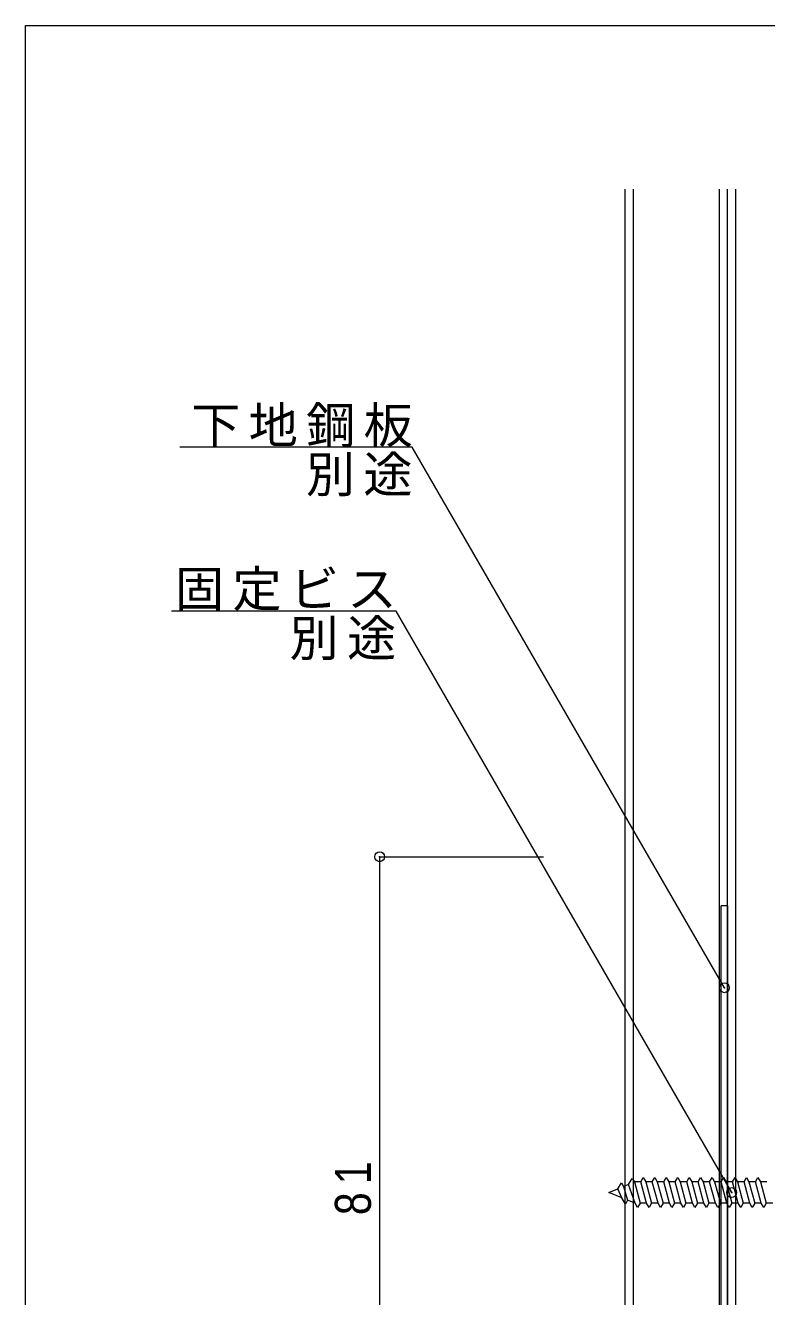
# Model space of a CAD drawing. Units: millimetres at full size, sheet at 1:2; details may follow other scales. Extents: x -282 to 282, y -195 to 195.
# Drawn here: x -282 to -191.5, y 39.8 to 195 of the extents above; entities that cross this region are included whole.
import ezdxf

# ---------------------------------------------------------------- set-up
doc = ezdxf.new("R2010")
doc.units = ezdxf.units.MM
doc.header["$LTSCALE"] = 2
doc.header["$PDMODE"] = 32
doc.header["$PDSIZE"] = 1.2
for name, color, linetype, lineweight in [('4-1_躯体', 3, 'Continuous', 9), ('4-3_寸法', 4, 'Continuous', 9), ('4-4_引出線字', 4, 'Continuous', 9), ('4-9_他製品', 7, 'Continuous', 9), ('4-B', 7, 'Continuous', 9), ('F-0_図面枠', 5, 'Continuous', 9)]:
    doc.layers.add(name, color=color, linetype=linetype, lineweight=lineweight)
doc.layers.add('4-5_文字', color=7, linetype='Continuous')
doc.styles.add('HGｺﾞｼｯｸM', font='')
doc.styles.get('HGｺﾞｼｯｸM').set_extended_font_data('HGｺﾞｼｯｸM')

msp = doc.modelspace()

# ---------------------------------------------------------------- linework, layer by layer
at = {"layer": '4-1_躯体'}
for p, q in [((-208.75, -150), (-208.75, 175)), ((-207.75, -150), (-207.75, 175)), ((-197.25, -150), (-197.25, 175)), ((-196.25, -150), (-196.25, 175)), ((-195.25, -150), (-195.25, 175))]:
    msp.add_line(p, q, dxfattribs=at)
at = {"layer": '4-3_寸法'}
for q in [(-238.75, 12.5), (-218.75, 93.5)]:
    msp.add_line((-238.75, 93.5), q, dxfattribs=at)
msp.add_point((-238.75, 93.5), dxfattribs=at)
at = {"layer": '4-4_引出線字'}
for p, q in [((-234.755, 143.5), (-263.139, 143.5)), ((-196.65, 77.5), (-234.755, 143.5)), ((-236.742, 123.5), (-264.169, 123.5)), ((-195.75, 52.5), (-236.742, 123.5))]:
    msp.add_line(p, q, dxfattribs=at)
for p in [(-196.65, 77.5), (-195.75, 52.5)]:
    msp.add_point(p, dxfattribs=at)
at = {"layer": '4-9_他製品'}
for p, q in [((-196.25, 87.5), (-197.05, 87.5)), ((-197.05, -62.5), (-197.05, 87.5)), ((-196.25, 87.5), (-196.25, -62.5))]:
    msp.add_line(p, q, dxfattribs=at)
at = {"layer": '4-B'}
for p, q in [((-206.849, 53.8), (-206.546, 54.325)), ((-206.546, 54.325), (-206.243, 53.8)), ((-205.449, 53.8), (-205.146, 54.325)), ((-205.146, 54.325), (-204.843, 53.8)), ((-204.049, 53.8), (-203.746, 54.325)), ((-203.746, 54.325), (-203.443, 53.8)), ((-202.649, 53.8), (-202.346, 54.325)), ((-202.346, 54.325), (-202.043, 53.8)), ((-201.249, 53.8), (-200.946, 54.325)), ((-200.946, 54.325), (-200.643, 53.8)), ((-199.849, 53.8), (-199.546, 54.325)), ((-199.546, 54.325), (-199.243, 53.8)), ((-198.449, 53.8), (-198.146, 54.325)), ((-198.146, 54.325), (-197.843, 53.8)), ((-197.049, 53.8), (-196.746, 54.325)), ((-196.746, 54.325), (-196.443, 53.8)), ((-195.649, 53.8), (-195.346, 54.325)), ((-195.346, 54.325), (-195.043, 53.8)), ((-194.249, 53.8), (-193.946, 54.325)), ((-193.946, 54.325), (-193.643, 53.8)), ((-192.849, 53.8), (-192.546, 54.325)), ((-192.546, 54.325), (-192.243, 53.8)), ((-210.75, 52.5), (-209.657, 52.953)), ((-209.657, 52.953), (-209.226, 53.7)), ((-209.157, 51.84), (-209.657, 52.953)), ((-209.226, 53.7), (-208.961, 53.241)), ((-208.36, 53.49), (-208.961, 53.241)), ((-208.961, 53.241), (-208.461, 51.552)), ((-208.36, 53.49), (-207.929, 54.237)), ((-207.549, 51.2), (-208.36, 53.49)), ((-207.929, 54.237), (-207.643, 53.8)), ((-206.849, 53.8), (-207.643, 53.8)), ((-207.643, 53.8), (-206.943, 51.2)), ((-206.149, 51.2), (-206.849, 53.8)), ((-205.449, 53.8), (-206.243, 53.8)), ((-206.243, 53.8), (-205.543, 51.2)), ((-204.749, 51.2), (-205.449, 53.8)), ((-204.049, 53.8), (-204.843, 53.8)), ((-204.843, 53.8), (-204.143, 51.2)), ((-203.349, 51.2), (-204.049, 53.8)), ((-202.649, 53.8), (-203.443, 53.8)), ((-203.443, 53.8), (-202.743, 51.2)), ((-201.949, 51.2), (-202.649, 53.8)), ((-201.249, 53.8), (-202.043, 53.8)), ((-202.043, 53.8), (-201.343, 51.2)), ((-200.549, 51.2), (-201.249, 53.8)), ((-200.643, 53.8), (-199.943, 51.2)), ((-199.849, 53.8), (-200.643, 53.8)), ((-199.149, 51.2), (-199.849, 53.8)), ((-198.449, 53.8), (-199.243, 53.8)), ((-199.243, 53.8), (-198.543, 51.2)), ((-197.749, 51.2), (-198.449, 53.8)), ((-197.843, 53.8), (-197.143, 51.2)), ((-197.049, 53.8), (-197.843, 53.8)), ((-196.349, 51.2), (-197.049, 53.8)), ((-196.443, 53.8), (-195.743, 51.2)), ((-195.649, 53.8), (-196.443, 53.8)), ((-194.949, 51.2), (-195.649, 53.8)), ((-195.043, 53.8), (-194.343, 51.2)), ((-194.249, 53.8), (-195.043, 53.8)), ((-193.549, 51.2), (-194.249, 53.8)), ((-193.643, 53.8), (-192.943, 51.2)), ((-192.849, 53.8), (-193.643, 53.8)), ((-192.149, 51.2), (-192.849, 53.8)), ((-192.243, 53.8), (-191.543, 51.2)), ((-191.449, 53.8), (-192.243, 53.8)), ((-209.157, 51.84), (-210.75, 52.5)), ((-208.726, 51.093), (-209.157, 51.84)), ((-208.461, 51.552), (-208.726, 51.093)), ((-207.549, 51.2), (-208.461, 51.552)), ((-207.246, 50.675), (-207.549, 51.2)), ((-206.943, 51.2), (-207.246, 50.675)), ((-206.149, 51.2), (-206.943, 51.2)), ((-205.846, 50.675), (-206.149, 51.2)), ((-205.543, 51.2), (-205.846, 50.675)), ((-204.749, 51.2), (-205.543, 51.2)), ((-204.446, 50.675), (-204.749, 51.2)), ((-204.143, 51.2), (-204.446, 50.675)), ((-203.349, 51.2), (-204.143, 51.2)), ((-203.046, 50.675), (-203.349, 51.2)), ((-202.743, 51.2), (-203.046, 50.675)), ((-201.949, 51.2), (-202.743, 51.2)), ((-201.646, 50.675), (-201.949, 51.2)), ((-201.343, 51.2), (-201.646, 50.675)), ((-200.549, 51.2), (-201.343, 51.2)), ((-200.246, 50.675), (-200.549, 51.2)), ((-199.943, 51.2), (-200.246, 50.675)), ((-199.149, 51.2), (-199.943, 51.2)), ((-198.846, 50.675), (-199.149, 51.2)), ((-198.543, 51.2), (-198.846, 50.675)), ((-197.749, 51.2), (-198.543, 51.2)), ((-197.446, 50.675), (-197.749, 51.2)), ((-197.143, 51.2), (-197.446, 50.675)), ((-196.349, 51.2), (-197.143, 51.2)), ((-196.046, 50.675), (-196.349, 51.2)), ((-195.743, 51.2), (-196.046, 50.675)), ((-194.949, 51.2), (-195.743, 51.2)), ((-194.646, 50.675), (-194.949, 51.2)), ((-194.343, 51.2), (-194.646, 50.675)), ((-193.549, 51.2), (-194.343, 51.2)), ((-193.246, 50.675), (-193.549, 51.2)), ((-192.943, 51.2), (-193.246, 50.675)), ((-192.149, 51.2), (-192.943, 51.2)), ((-191.846, 50.675), (-192.149, 51.2)), ((-191.543, 51.2), (-191.846, 50.675)), ((-190.749, 51.2), (-191.543, 51.2))]:
    msp.add_line(p, q, dxfattribs=at)
at = {"layer": 'F-0_図面枠'}
for p, q in [((-282, 195), (282, 195)), ((-282, -195), (-282, 195))]:
    msp.add_line(p, q, dxfattribs=at)

# ---------------------------------------------------------------- texts
at = {"layer": '4-3_寸法', "color": 7, "insert": (-239.75, 49.75), "char_height": 4.399, "attachment_point": 7, "rotation": 90, "style": 'HGｺﾞｼｯｸM'}
msp.add_mtext('\\T1.36;\\W0.85;81', dxfattribs=at)
at = {"layer": '4-5_文字', "char_height": 4.399, "attachment_point": 7, "style": 'HGｺﾞｼｯｸM'}
for s, insert in [('\\T1.17;下地鋼板', (-261.755, 143.5)), ('\\T1.17;別途', (-247.755, 137.5)), ('\\T1.17;固定ビス', (-263.742, 123.5)), ('\\T1.17;別途', (-249.742, 117.5))]:
    msp.add_mtext(s, dxfattribs=dict(at, insert=insert))

doc.saveas('drawing.dxf')
